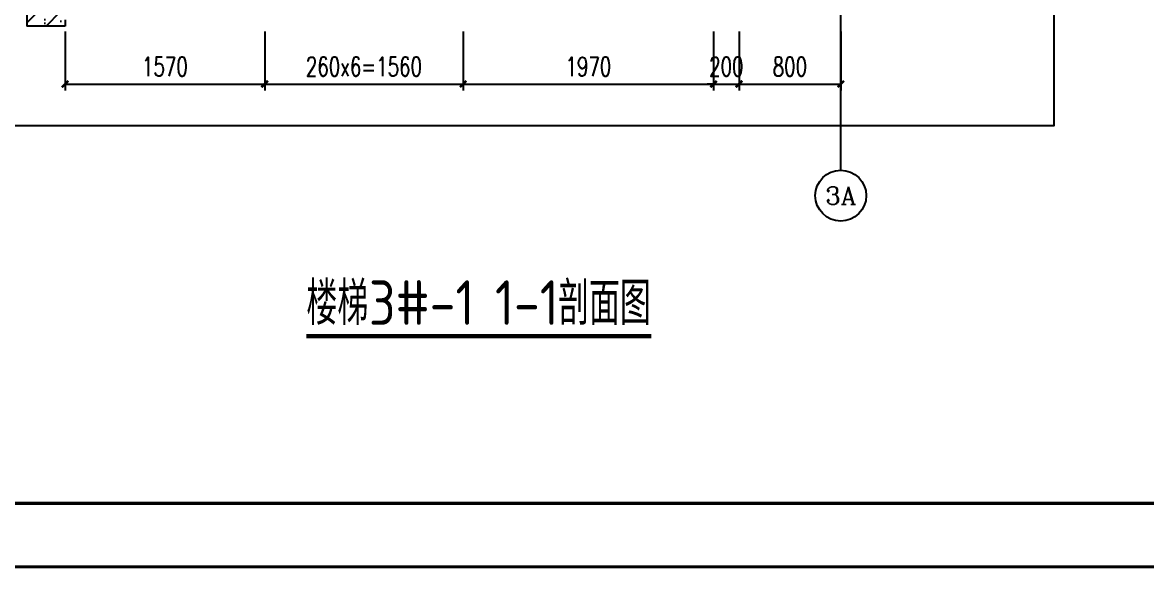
# Model space of a CAD drawing. Extents: x -222544 to -13848, y -31368 to 85559.
# Drawn here: x -31005 to -22165, y -31368 to -27078 of the extents above; entities that cross this region are included whole.
import ezdxf
from ezdxf.enums import TextEntityAlignment as Align
from ezdxf.xclip import XClip

# ---------------------------------------------------------------- set-up
doc = ezdxf.new("R2010")
doc.units = 0
doc.header["$LTSCALE"] = 1000
doc.header["$MEASUREMENT"] = 0
doc.header["$XCLIPFRAME"] = 0
for name, pattern in [('10平面$0$DASH', [0.35, 0.25, -0.1]), ('10平面$0$DOTE', [2.42, 2, -0.2, 0.02, -0.2]), ('DOTE', [2.42, 2, -0.2, 0.02, -0.2])]:
    doc.linetypes.add(name, pattern=pattern)
doc.layers.get('Defpoints').update_dxf_attribs({"color": 210})
for name, color, linetype in [('0-cxFrame', 155, 'Continuous'), ('10平面$0$A-AXIS-DOTE', 14, '10平面$0$DOTE'), ('10平面$0$A-AXIS-DP', 126, 'Continuous'), ('10平面$0$A-HATCH-2', 251, 'Continuous'), ('10平面$0$AS-WALL', 40, 'Continuous'), ('A-AXIS-D', 1, 'Continuous'), ('A-AXIS-DOTE', 14, 'DOTE'), ('A-AXIS-DP', 126, 'Continuous'), ('A-WINDOW', 140, 'Continuous'), ('AS-COLN', 6, 'Continuous'), ('DIM_SYMB', 3, 'Continuous'), ('PUB_TEXT', 7, 'Continuous'), ('建-墙-填充', 8, 'Continuous')]:
    doc.layers.add(name, color=color, linetype=linetype)
doc.layers.add('0-cxText', color=131, linetype='Continuous', lineweight=25)
doc.styles.add('_TCH_AXIS', font='COMPLEX', dxfattribs={"bigfont": 'GBCBIG'})
doc.styles.add('_TCH_DIM_T3', font='SIMPLEX', dxfattribs={"width": 0.705882, "bigfont": 'GBCBIG'})
doc.styles.add('cx_tuming', font='')
doc.styles.add('cx_tuqian1', font='')
doc.styles.get("Standard").update_dxf_attribs({"font": 'gbenor.shx', "bigfont": 'gbcbig.shx'})
doc.styles.add('黑体', font='', dxfattribs={"height": 12})
doc.styles.get('cx_tuming').set_extended_font_data('SimHei')
doc.styles.get('cx_tuqian1').set_extended_font_data('SimSun')
doc.styles.get('黑体').set_extended_font_data('SimHei')
doc.dimstyles.new('_TCH_ARCH&&50', dxfattribs={"dimtxt": 148.75, "dimasz": 50, "dimexe": 50, "dimexo": 50, "dimgap": 63.125, "dimtad": 1, "dimdec": 0, "dimzin": 0, "dimdsep": 46, "dimtxsty": '_TCH_DIM_T3', "dimblk": 'ARCHTICK', "dimcen": 0.09, "dimclrt": 7, "dimazin": 2, "dimtfac": 1, "dimtdec": 0, "dimtix": 1, "dimtmove": 2, "dimatfit": 3, "dimfxl": 0, "dimtolj": 1, "dimtzin": 0, "dimarcsym": 0})

# ---------------------------------------------------------------- blocks, each defined once
blk = doc.blocks.new('10平面$0$dote')
at = {"layer": '10平面$0$A-AXIS-DOTE'}
blk.add_line((-6217.8, -68993.9), (-6217.8, 36662.3), dxfattribs=at)
blk = doc.blocks.new('10平面$0$3243243')
at = {"layer": '10平面$0$A-HATCH-2', "linetype": '10平面$0$DASH'}
for p, q in [((-226604.2, 741520), (-226604.2, 832220)), ((-226104.2, 741520), (-226104.2, 832220))]:
    blk.add_line(p, q, dxfattribs=at)
blk = doc.blocks.new('10平面')
at = {"layer": '10平面$0$A-AXIS-DP'}
blk.add_blockref('10平面$0$3243243', (0, 0), dxfattribs=at)
at = {"layer": '10平面$0$AS-WALL'}
blk.add_blockref('10平面$0$dote', (-220736.4, 804820), dxfattribs=at)
blk = doc.blocks.new('TK22.A1 L(Dragon)')
at = {"layer": '0-cxFrame', "color": 7, "const_width": 0.5}
blk.add_lwpolyline([(0, 0), (-841, 0), (-841, 594), (0, 594)], close=True, dxfattribs=at)
at = {"layer": '0-cxFrame', "const_width": 0.5}
blk.add_lwpolyline([(-80, 10), (-821, 10), (-821, 584), (-80, 584)], close=True, dxfattribs=at)
at = {"style": '黑体', "flags": 4}
blk.add_attdef('图幅', text='', height=3.3, dxfattribs=at).set_placement((-40, 3), align=Align.RIGHT)
at = {"layer": '0-cxText', "flags": 4}
for tag, height, style, p in [('建设单位', 3.5, 'cx_tuming', (-45, 240)), ('项目名称', 3.5, 'cx_tuming', (-45, 210)), ('子项名称', 3.5, 'cx_tuming', (-45, 180)), ('工程编号', 3.3, 'cx_tuqian1', (-35, 165)), ('图名1', 3.5, 'cx_tuming', (-45, 87)), ('图名2', 3.5, 'cx_tuming', (-45, 79)), ('图名3', 3.5, 'cx_tuming', (-45, 71)), ('出图日期', 3.3, 'cx_tuqian1', (-39, 60)), ('专业', 3.3, 'cx_tuqian1', (-55, 52)), ('图号', 3.3, 'cx_tuqian1', (-55, 44)), ('版次', 3.3, 'cx_tuqian1', (-20, 44))]:
    blk.add_attdef(tag, text='', height=height, dxfattribs=dict(at, style=style)).set_placement(p, align=Align.MIDDLE)
at = {"layer": 'Defpoints', "color": 6, "flags": 4}
for tag, height, style, p in [('tufu', 3.3, '黑体', (-12, 12)), ('dwfname', 4, 'cx_tuqian1', (-80, 3))]:
    blk.add_attdef(tag, text='', height=height, dxfattribs=dict(at, style=style)).set_placement(p, align=Align.RIGHT)
blk = doc.blocks.new('_ArchTick')
at = {"color": 0, "linetype": 'ByBlock', "const_width": 0.4}
blk.add_lwpolyline([(-0.5, -0.5), (0.5, 0.5)], dxfattribs=at)
blk = doc.blocks.new('*D537')
at = {"layer": 'A-AXIS-DP', "color": 0, "lineweight": -2, "transparency": 16777216}
for p, q in [((-25369.5, -27148.2), (-25369.5, -27611.3)), ((-24569.5, -27148.2), (-24569.5, -27611.3)), ((-25369.5, -27561.3), (-24569.5, -27561.3))]:
    blk.add_line(p, q, dxfattribs=at)
at = {"layer": 'Defpoints', "color": 0, "transparency": 16777216}
for p in [(-25369.5, -27098.2), (-24569.5, -27098.2), (-24569.5, -27561.3)]:
    blk.add_point(p, dxfattribs=at)
at = {"layer": 'A-AXIS-DP', "color": 0, "lineweight": -2, "transparency": 16777216, "xscale": 50, "yscale": 50, "zscale": 50, "rotation": 180}
blk.add_blockref('_ArchTick', (-25369.5, -27561.3), dxfattribs=at)
at = {"layer": 'A-AXIS-DP', "color": 0, "lineweight": -2, "transparency": 16777216, "xscale": 50, "yscale": 50, "zscale": 50}
blk.add_blockref('_ArchTick', (-24569.5, -27561.3), dxfattribs=at)
at = {"layer": 'A-AXIS-DP', "color": 7, "transparency": 16777216, "insert": (-24969.5, -27423.8), "char_height": 148.75, "attachment_point": 5, "style": '_TCH_DIM_T3'}
blk.add_mtext('\\A1;800', dxfattribs=at)
blk = doc.blocks.new('*D538')
at = {"layer": 'A-AXIS-DP', "color": 0, "lineweight": -2, "transparency": 16777216}
for p, q in [((-25569.5, -27148.2), (-25569.5, -27611.3)), ((-25369.5, -27148.2), (-25369.5, -27611.3)), ((-25569.5, -27561.3), (-25619.5, -27561.3)), ((-25569.5, -27561.3), (-25369.5, -27561.3)), ((-25369.5, -27561.3), (-25319.5, -27561.3))]:
    blk.add_line(p, q, dxfattribs=at)
at = {"layer": 'Defpoints', "color": 0, "transparency": 16777216}
for p in [(-25569.5, -27098.2), (-25369.5, -27098.2), (-25369.5, -27561.3)]:
    blk.add_point(p, dxfattribs=at)
at = {"layer": 'A-AXIS-DP', "color": 0, "lineweight": -2, "transparency": 16777216, "xscale": 50, "yscale": 50, "zscale": 50}
blk.add_blockref('_ArchTick', (-25569.5, -27561.3), dxfattribs=at)
at = {"layer": 'A-AXIS-DP', "color": 0, "lineweight": -2, "transparency": 16777216, "xscale": 50, "yscale": 50, "zscale": 50, "rotation": 180}
blk.add_blockref('_ArchTick', (-25369.5, -27561.3), dxfattribs=at)
at = {"layer": 'A-AXIS-DP', "color": 7, "transparency": 16777216, "insert": (-25469.5, -27423.8), "char_height": 148.75, "attachment_point": 5, "style": '_TCH_DIM_T3'}
blk.add_mtext('\\A1;200', dxfattribs=at)
blk = doc.blocks.new('*D539')
at = {"layer": 'A-AXIS-DP', "color": 0, "lineweight": -2, "transparency": 16777216}
for p, q in [((-27539.5, -27148.2), (-27539.5, -27611.3)), ((-25569.5, -27148.2), (-25569.5, -27611.3)), ((-27539.5, -27561.3), (-25569.5, -27561.3))]:
    blk.add_line(p, q, dxfattribs=at)
at = {"layer": 'Defpoints', "color": 0, "transparency": 16777216}
for p in [(-27539.5, -27098.2), (-25569.5, -27098.2), (-25569.5, -27561.3)]:
    blk.add_point(p, dxfattribs=at)
at = {"layer": 'A-AXIS-DP', "color": 0, "lineweight": -2, "transparency": 16777216, "xscale": 50, "yscale": 50, "zscale": 50, "rotation": 180}
blk.add_blockref('_ArchTick', (-27539.5, -27561.3), dxfattribs=at)
at = {"layer": 'A-AXIS-DP', "color": 0, "lineweight": -2, "transparency": 16777216, "xscale": 50, "yscale": 50, "zscale": 50}
blk.add_blockref('_ArchTick', (-25569.5, -27561.3), dxfattribs=at)
at = {"layer": 'A-AXIS-DP', "color": 7, "transparency": 16777216, "insert": (-26554.5, -27423.8), "char_height": 148.75, "attachment_point": 5, "style": '_TCH_DIM_T3'}
blk.add_mtext('\\A1;1970', dxfattribs=at)
blk = doc.blocks.new('*D540')
at = {"layer": 'A-AXIS-DP', "color": 0, "lineweight": -2, "transparency": 16777216}
for p, q in [((-29099.5, -27148.2), (-29099.5, -27611.3)), ((-27539.5, -27148.2), (-27539.5, -27611.3)), ((-29099.5, -27561.3), (-27539.5, -27561.3))]:
    blk.add_line(p, q, dxfattribs=at)
at = {"layer": 'Defpoints', "color": 0, "transparency": 16777216}
for p in [(-29099.5, -27098.2), (-27539.5, -27098.2), (-27539.5, -27561.3)]:
    blk.add_point(p, dxfattribs=at)
at = {"layer": 'A-AXIS-DP', "color": 0, "lineweight": -2, "transparency": 16777216, "xscale": 50, "yscale": 50, "zscale": 50, "rotation": 180}
blk.add_blockref('_ArchTick', (-29099.5, -27561.3), dxfattribs=at)
at = {"layer": 'A-AXIS-DP', "color": 0, "lineweight": -2, "transparency": 16777216, "xscale": 50, "yscale": 50, "zscale": 50}
blk.add_blockref('_ArchTick', (-27539.5, -27561.3), dxfattribs=at)
at = {"layer": 'A-AXIS-DP', "color": 7, "transparency": 16777216, "insert": (-28319.5, -27423.8), "char_height": 148.75, "attachment_point": 5, "style": '_TCH_DIM_T3'}
blk.add_mtext('\\A1;260x6=1560', dxfattribs=at)
blk = doc.blocks.new('*D541')
at = {"layer": 'A-AXIS-DP', "color": 0, "lineweight": -2, "transparency": 16777216}
for p, q in [((-30669.5, -27148.2), (-30669.5, -27611.3)), ((-29099.5, -27148.2), (-29099.5, -27611.3)), ((-30669.5, -27561.3), (-29099.5, -27561.3))]:
    blk.add_line(p, q, dxfattribs=at)
at = {"layer": 'Defpoints', "color": 0, "transparency": 16777216}
for p in [(-30669.5, -27098.2), (-29099.5, -27098.2), (-29099.5, -27561.3)]:
    blk.add_point(p, dxfattribs=at)
at = {"layer": 'A-AXIS-DP', "color": 0, "lineweight": -2, "transparency": 16777216, "xscale": 50, "yscale": 50, "zscale": 50, "rotation": 180}
blk.add_blockref('_ArchTick', (-30669.5, -27561.3), dxfattribs=at)
at = {"layer": 'A-AXIS-DP', "color": 0, "lineweight": -2, "transparency": 16777216, "xscale": 50, "yscale": 50, "zscale": 50}
blk.add_blockref('_ArchTick', (-29099.5, -27561.3), dxfattribs=at)
at = {"layer": 'A-AXIS-DP', "color": 7, "transparency": 16777216, "insert": (-29884.5, -27423.8), "char_height": 148.75, "attachment_point": 5, "style": '_TCH_DIM_T3'}
blk.add_mtext('\\A1;1570', dxfattribs=at)

msp = doc.modelspace()

# ---------------------------------------------------------------- hatches: boundary and pattern name
at = {"layer": '建-墙-填充'}
h = msp.add_hatch(dxfattribs=at)
h.set_pattern_fill('钢筋混凝土', color=256, scale=50, style=0)
h.set_pattern_definition([(45, (0, 0), (-88.38835, 88.38835), []), (50, (0, 0), (358.63, -31.376), [37.5, -412.5]), (355, (0, 0), (-69.3757, 376.096), [30, -330]), (100.4514, (29.9, -2.6), (289.2547, 344.7198), [31.87, -350.571]), (46.1842, (0, 100), (533.6205, -82.7595), [56.25, -618.75]), (96.6356, (44.47, 93.1), (467.3314, 487.059), [47.805, -525.8565]), (351.1842, (0, 100), (467.331, 487.059), [45, -495]), (21, (50, 75), (298.4535, -201.3094), [37.5, -412.5]), (326, (50, 75), (121.6577, 362.575), [30, -330]), (71.4514, (74.87, 58.22), (420.1113, 161.2652), [31.87, -350.571]), (37.5, (0, 0), (6.07993, 166.44693), [0, -326, 0, -335, 0, -331.25]), (7.5, (0, 0), (131.5348, 197.20586), [0, -191, 0, -318.5, 0, -126.25]), (327.5, (-111.5, 0), (266.9112, -11.27744), [0, -125, 0, -390, 0, -517.5]), (317.5, (-161.5, 0), (291.5931, 50.0525), [0, -162.5, 0, -259, 0, -367.5])])
h.paths.add_polyline_path([(-30769.5, -26873.8), (-30969.5, -26857.1), (-30969.5, -27107.1), (-30669.5, -27107.1), (-30669.5, -27057.1)])

# ---------------------------------------------------------------- linework, layer by layer
at = {"layer": 'A-AXIS-D'}
msp.add_circle((-24569.5, -28438), 200, dxfattribs=at)
at = {"layer": 'A-AXIS-DOTE', "ltscale": 2}
msp.add_lwpolyline([(-24569.5, -28238), (-24569.5, -20125.6)], dxfattribs=at)
at = {"layer": 'A-WINDOW', "const_width": 35}
msp.add_lwpolyline([(-28771.6, -29542.3), (-26059.8, -29542.3)], dxfattribs=at)
at = {"layer": 'AS-COLN'}
for p, q in [((-30969.5, -26857.1), (-30969.5, -27107.1)), ((-30669.5, -27107.1), (-30969.5, -27107.1)), ((-30669.5, -27057.1), (-30669.5, -27107.1))]:
    msp.add_line(p, q, dxfattribs=at)
at = {"layer": 'DIM_SYMB'}
msp.add_lwpolyline([(-32107.6, -20125.6), (-22894.6, -20125.6), (-22894.6, -27889.5), (-32107.6, -27889.5)], close=True, dxfattribs=at)

# ---------------------------------------------------------------- block references
at = {"layer": '0-cxFrame', "xscale": 50, "yscale": 50, "zscale": 50}
msp.add_blockref('TK22.A1 L(Dragon)', (-13860.5, -31355), dxfattribs=at)
at = {"layer": 'DIM_SYMB'}
ref = msp.add_blockref('10平面', (199076.5, -794617.3), dxfattribs=at)
XClip(ref).set_block_clipping_path([(-232392.0561316109, 827085.1265105864), (-225852.3232791438, 833011.0461944257)])

# ---------------------------------------------------------------- texts
at = {"layer": 'PUB_TEXT', "style": '_TCH_AXIS'}
msp.add_text('3A', height=138.21, dxfattribs=at).set_placement((-24691.3, -28507.1), (-24447.7, -28507.1), align=Align.FIT)
at = {"layer": 'PUB_TEXT'}
for s, height, p in [('楼梯', 337.59, (-28771.6, -29453.6)), ('剖面图', 337.59, (-26792.6, -29453.6)), ('3#-1', 350, (-28280.1, -29453.6)), ('1-1', 350, (-27288.4, -29453.6))]:
    msp.add_text(s, height=height, dxfattribs=at).set_placement(p)

# ---------------------------------------------------------------- dimensions: what is measured, and where the dimension line sits
at = {"layer": 'A-AXIS-DP'}
for p1, p2, picture, middle in [((-30669.5, -27098.2), (-29099.5, -27098.2), '*D541', (-29884.5, -27423.8)), ((-27539.5, -27098.2), (-25569.5, -27098.2), '*D539', (-26554.5, -27423.8)), ((-25569.5, -27098.2), (-25369.5, -27098.2), '*D538', (-25469.5, -27423.8)), ((-25369.5, -27098.2), (-24569.5, -27098.2), '*D537', (-24969.5, -27423.8))]:
    dim = msp.add_aligned_dim(p1=p1, p2=p2, distance=-463.1, dimstyle='_TCH_ARCH&&50', dxfattribs=at)
    dim.commit()
    dim.dimension.update_dxf_attribs({"geometry": picture, "text_midpoint": middle})
dim = msp.add_aligned_dim(p1=(-29099.5, -27098.2), p2=(-27539.5, -27098.2), distance=-463.1, text='260x6=1560', dimstyle='_TCH_ARCH&&50', dxfattribs=at)
dim.commit()
dim.dimension.update_dxf_attribs({"geometry": '*D540', "text_midpoint": (-28319.5, -27423.8)})

doc.saveas('drawing.dxf')
